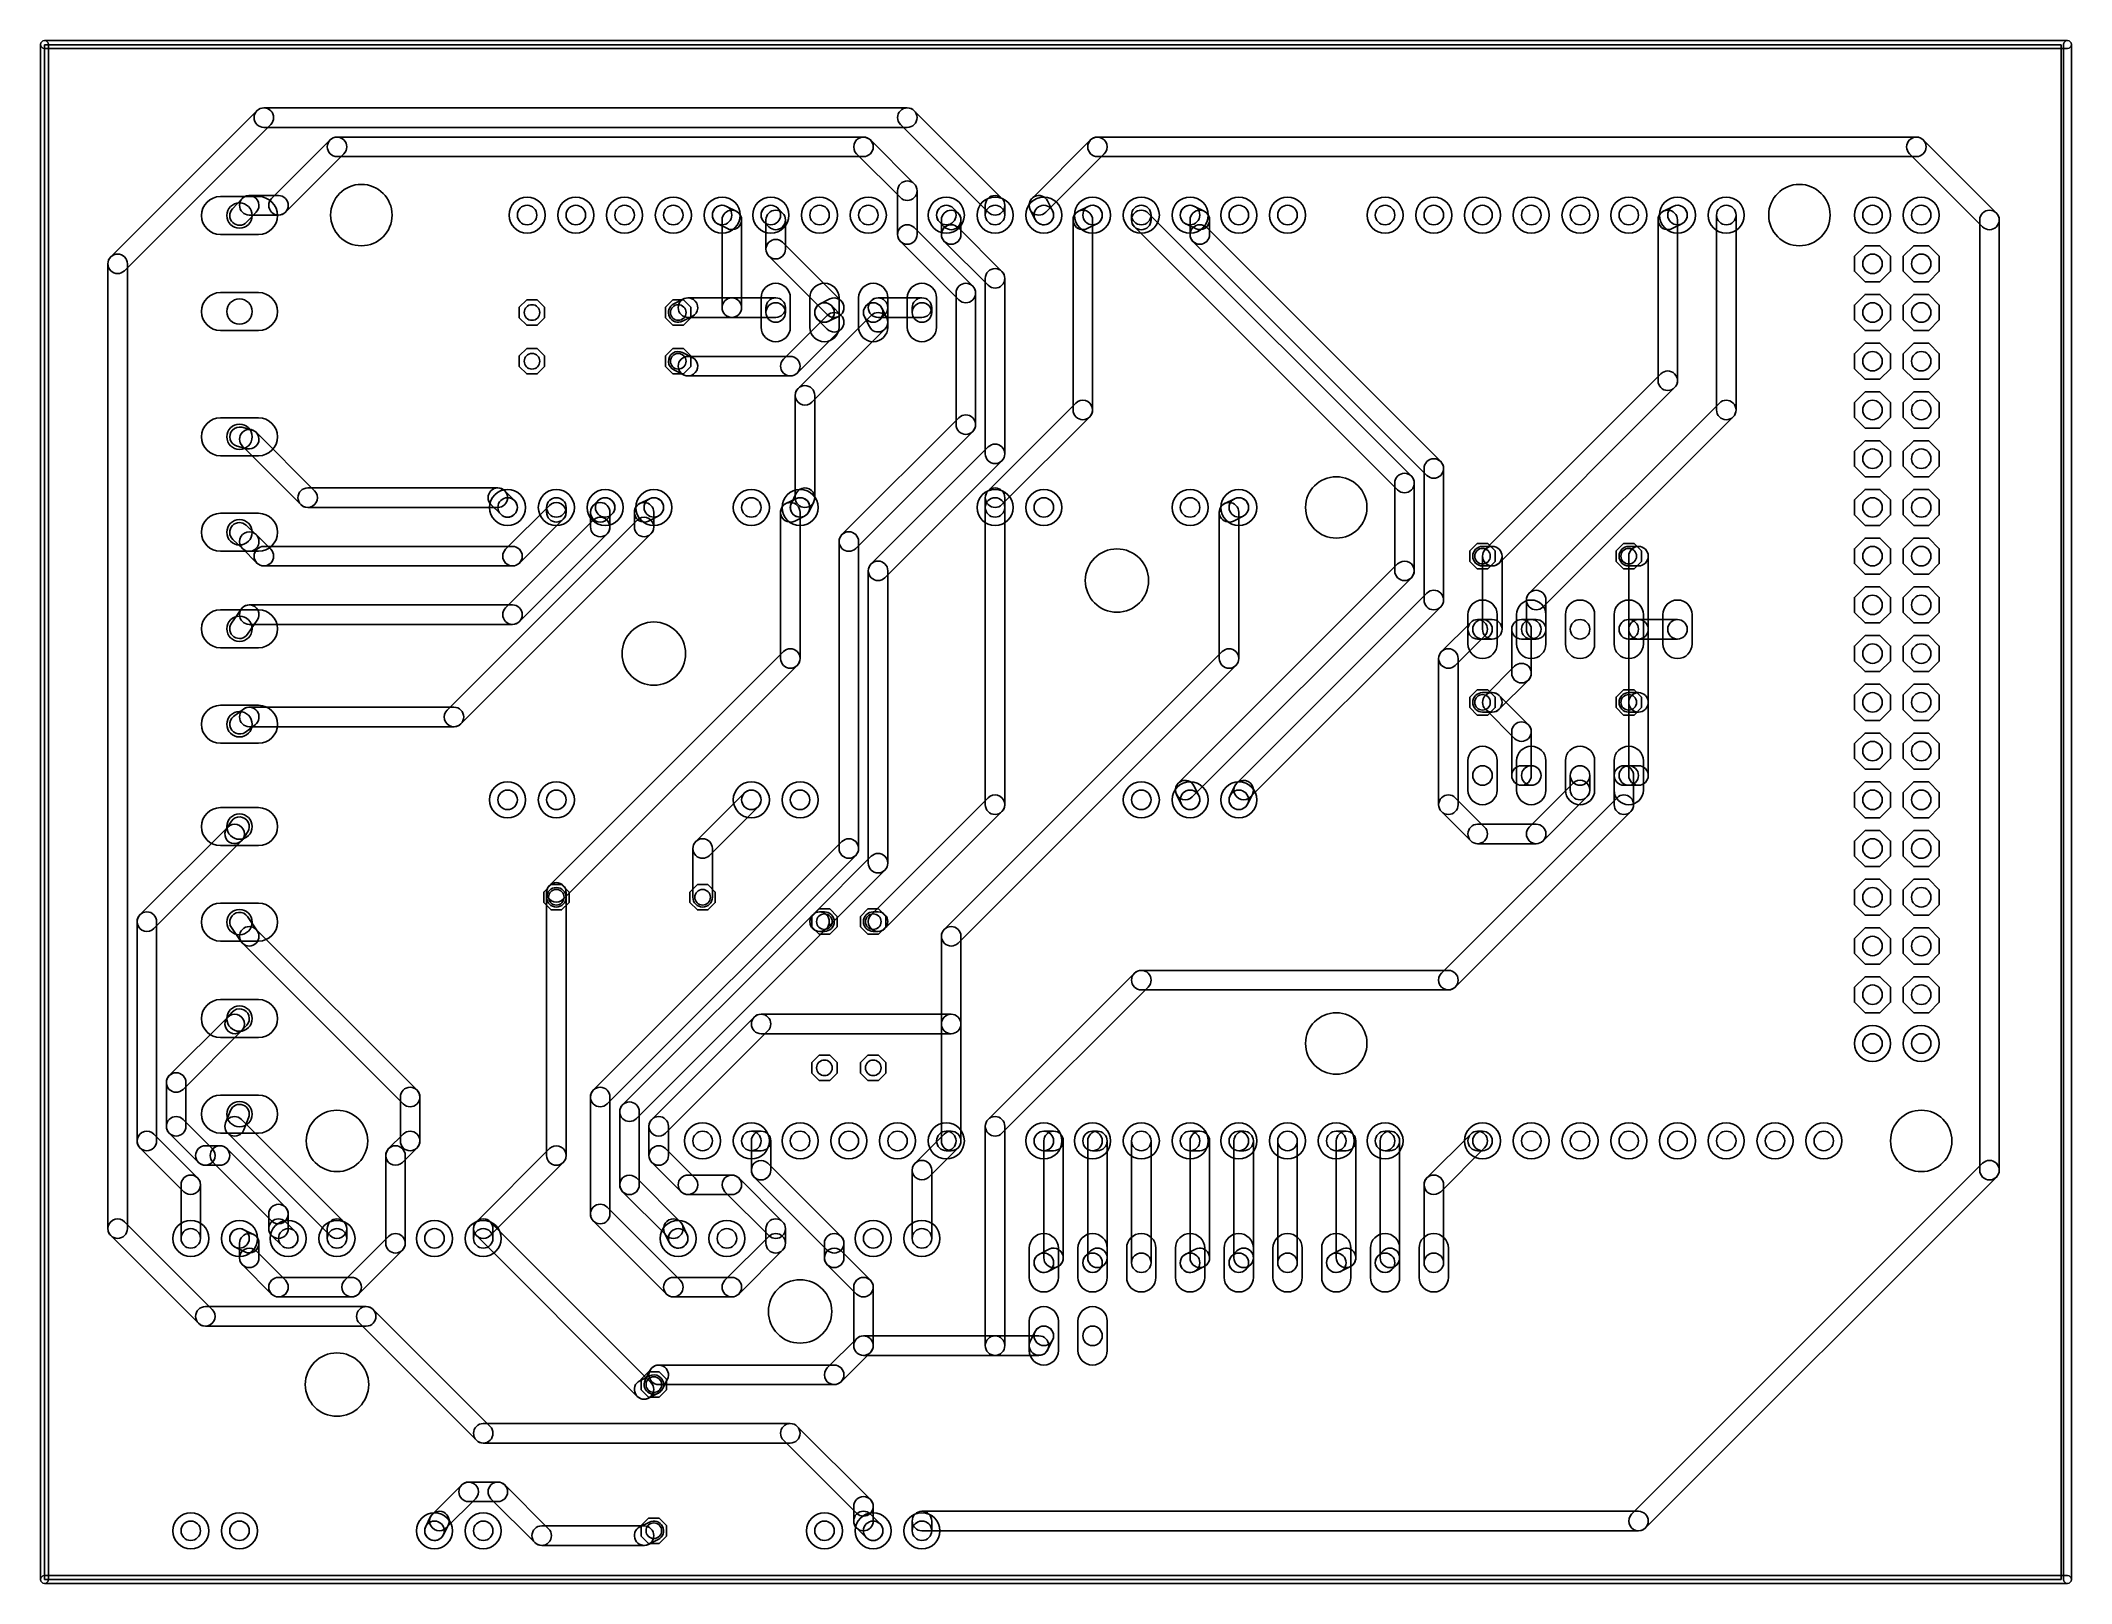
# Model space of a CAD drawing. Extents: x 0 to 106, y 0 to 80.
import ezdxf

# ---------------------------------------------------------------- set-up
doc = ezdxf.new("R2010")
doc.units = 0
for name, color, linetype in [('16', 174, 'CONTINUOUS'), ('17', 94, 'CONTINUOUS'), ('20', 178, 'CONTINUOUS'), ('44', 250, 'CONTINUOUS')]:
    doc.layers.add(name, color=color, linetype=linetype)

# ---------------------------------------------------------------- blocks, each defined once
blk = doc.blocks.new('ROUNDP')
blk.add_circle((0, 0), 0.5)
blk = doc.blocks.new('OCTAGONP')
blk.add_lwpolyline([(-0.5, -0.2071), (-0.5, 0.2071), (-0.2071, 0.5), (0.2071, 0.5), (0.5, 0.2071), (0.5, -0.2071), (0.2071, -0.5), (-0.2071, -0.5)], close=True)
blk = doc.blocks.new('LONGP100')
blk.add_lwpolyline([(-0.5, -0.5), (0.5, -0.5, 1), (0.5, 0.5), (-0.5, 0.5, 1)], format="xyb", close=True)

msp = doc.modelspace()

# ---------------------------------------------------------------- linework, layer by layer
at = {"layer": '16'}
for points in [[(0, 79.8068), (105.41, 79.8068, 1), (105.41, 80.2132), (0, 80.2132, 1)], [(0.2032, 0), (0.2032, 80.01, 1), (-0.2032, 80.01), (-0.2032, 0, 1)], [(105.2068, 80.01), (105.2068, 0, 1), (105.6132, 0), (105.6132, 80.01, 1)], [(11.0708, 76.5592), (3.4508, 68.9392, 1), (4.1692, 68.2208), (11.7892, 75.8408, 1)], [(44.958, 76.708), (11.43, 76.708, 1), (11.43, 75.692), (44.958, 75.692, 1)], [(49.8892, 71.9872), (45.3172, 76.5592, 1), (44.5988, 75.8408), (49.1708, 71.2688, 1)], [(14.8808, 75.0352), (11.8328, 71.9872, 1), (12.5512, 71.2688), (15.5992, 74.3168, 1)], [(42.672, 75.184), (15.24, 75.184, 1), (15.24, 74.168), (42.672, 74.168, 1)], [(45.3172, 72.7492), (43.0312, 75.0352, 1), (42.3128, 74.3168), (44.5988, 72.0308, 1)], [(52.1752, 71.2688), (55.2232, 74.3168, 1), (54.5048, 75.0352), (51.4568, 71.9872, 1)], [(54.864, 74.168), (97.536, 74.168, 1), (97.536, 75.184), (54.864, 75.184, 1)], [(97.1768, 74.3168), (100.9868, 70.5068, 1), (101.7052, 71.2252), (97.8952, 75.0352, 1)], [(10.3001, 71.9783), (9.7921, 71.4449, 1), (10.5279, 70.7443), (11.0359, 71.2777, 1)], [(12.192, 72.136), (10.668, 72.136, 1), (10.668, 71.12), (12.192, 71.12, 1)], [(45.466, 70.104), (45.466, 72.39, 1), (44.45, 72.39), (44.45, 70.104, 1)], [(49.022, 71.628), (49.022, 71.12, 1), (50.038, 71.12), (50.038, 71.628, 1)], [(51.3616, 71.4008), (51.6156, 70.8928, 1), (52.5244, 71.3472), (52.2704, 71.8552, 1)], [(36.0412, 71.3204), (35.5332, 71.5744, 1), (35.0788, 70.6656), (35.5868, 70.4116, 1)], [(36.322, 66.294), (36.322, 70.866, 1), (35.306, 70.866), (35.306, 66.294, 1)], [(38.4592, 71.2252), (38.2052, 71.4792, 1), (37.4868, 70.7608), (37.7408, 70.5068, 1)], [(38.608, 69.342), (38.608, 70.866, 1), (37.592, 70.866), (37.592, 69.342, 1)], [(47.6032, 71.2252), (47.3492, 71.4792, 1), (46.6308, 70.7608), (46.8848, 70.5068, 1)], [(47.752, 70.104), (47.752, 70.866, 1), (46.736, 70.866), (46.736, 70.104, 1)], [(54.3292, 70.4116), (54.8372, 70.6656, 1), (54.3828, 71.5744), (53.8748, 71.3204, 1)], [(54.61, 60.96), (54.61, 70.866, 1), (53.594, 70.866), (53.594, 60.96, 1)], [(57.658, 70.866), (57.658, 71.12, 1), (56.642, 71.12), (56.642, 70.866, 1)], [(71.2252, 57.5092), (57.5092, 71.2252, 1), (56.7908, 70.5068), (70.5068, 56.7908, 1)], [(60.4252, 71.3204), (59.9172, 71.5744, 1), (59.4628, 70.6656), (59.9708, 70.4116, 1)], [(60.706, 70.104), (60.706, 70.866, 1), (59.69, 70.866), (59.69, 70.104, 1)], [(84.8092, 70.4116), (85.3172, 70.6656, 1), (84.8628, 71.5744), (84.3548, 71.3204, 1)], [(85.09, 62.484), (85.09, 70.866, 1), (84.074, 70.866), (84.074, 62.484, 1)], [(88.138, 60.96), (88.138, 71.12, 1), (87.122, 71.12), (87.122, 60.96, 1)], [(100.838, 70.866), (100.838, 21.336, 1), (101.854, 21.336), (101.854, 70.866, 1)], [(41.5072, 66.6532), (38.4592, 69.7012, 1), (37.7408, 68.9828), (40.7888, 65.9348, 1)], [(48.3652, 67.4152), (45.3172, 70.4632, 1), (44.5988, 69.7448), (47.6468, 66.6968, 1)], [(49.8892, 68.1772), (47.6032, 70.4632, 1), (46.8848, 69.7448), (49.1708, 67.4588, 1)], [(72.7492, 58.2712), (60.5572, 70.4632, 1), (59.8388, 69.7448), (72.0308, 57.5528, 1)], [(3.302, 68.58), (3.302, 18.288, 1), (4.318, 18.288), (4.318, 68.58, 1)], [(50.038, 58.674), (50.038, 67.818, 1), (49.022, 67.818), (49.022, 58.674, 1)], [(33.3008, 66.7484), (32.7928, 66.4944, 1), (33.2472, 65.5856), (33.7552, 65.8396, 1)], [(35.814, 66.802), (33.528, 66.802, 1), (33.528, 65.786), (35.814, 65.786, 1)], [(38.1, 66.802), (35.814, 66.802, 1), (35.814, 65.786), (38.1, 65.786, 1)], [(37.592, 66.294), (37.592, 66.04, 1), (38.608, 66.04), (38.608, 66.294, 1)], [(40.9208, 66.7484), (40.4128, 66.4944, 1), (40.8672, 65.5856), (41.3752, 65.8396, 1)], [(43.0748, 66.6532), (42.8208, 66.3992, 1), (43.5392, 65.6808), (43.7932, 65.9348, 1)], [(45.72, 66.802), (43.434, 66.802, 1), (43.434, 65.786), (45.72, 65.786, 1)], [(45.212, 66.294), (45.212, 66.04, 1), (46.228, 66.04), (46.228, 66.294, 1)], [(48.514, 60.198), (48.514, 67.056, 1), (47.498, 67.056), (47.498, 60.198, 1)], [(40.7888, 65.8912), (38.5028, 63.6052, 1), (39.2212, 62.8868), (41.5072, 65.1728, 1)], [(43.0748, 65.8912), (39.2648, 62.0812, 1), (39.9832, 61.3628), (43.7932, 65.1728, 1)], [(41.5072, 65.8912), (40.9992, 66.3992, 1), (40.2808, 65.6808), (40.7888, 65.1728, 1)], [(43.8884, 65.7592), (43.6344, 66.2672, 1), (42.7256, 65.8128), (42.9796, 65.3048, 1)], [(33.7552, 63.7004), (33.2472, 63.9544, 1), (32.7928, 63.0456), (33.3008, 62.7916, 1)], [(38.862, 63.754), (33.528, 63.754, 1), (33.528, 62.738), (38.862, 62.738, 1)], [(75.7972, 52.9808), (84.9412, 62.1248, 1), (84.2228, 62.8432), (75.0788, 53.6992, 1)], [(39.116, 61.722), (39.116, 56.388, 1), (40.132, 56.388), (40.132, 61.722, 1)], [(49.8892, 56.0288), (54.4612, 60.6008, 1), (53.7428, 61.3192), (49.1708, 56.7472, 1)], [(78.0832, 50.6948), (87.9892, 60.6008, 1), (87.2708, 61.3192), (77.3648, 51.4132, 1)], [(42.2692, 53.7428), (48.3652, 59.8388, 1), (47.6468, 60.5572), (41.5508, 54.4612, 1)], [(10.7912, 59.9288), (10.2832, 60.0558, 1), (10.0368, 59.0702), (10.5448, 58.9432, 1)], [(10.3088, 59.0768), (13.3568, 56.0288, 1), (14.0752, 56.7472), (11.0272, 59.7952, 1)], [(43.7932, 52.2188), (49.8892, 58.3148, 1), (49.1708, 59.0332), (43.0748, 52.9372, 1)], [(72.898, 51.054), (72.898, 57.912, 1), (71.882, 57.912), (71.882, 51.054, 1)], [(71.374, 52.578), (71.374, 57.15, 1), (70.358, 57.15), (70.358, 52.578, 1)], [(13.716, 55.88), (23.622, 55.88, 1), (23.622, 56.896), (13.716, 56.896, 1)], [(23.2628, 56.0288), (23.7708, 55.5208, 1), (24.4892, 56.2392), (23.9812, 56.7472, 1)], [(24.7432, 52.9808), (27.0292, 55.2668, 1), (26.3108, 55.9852), (24.0248, 53.6992, 1)], [(27.178, 55.626), (27.178, 55.88, 1), (26.162, 55.88), (26.162, 55.626, 1)], [(29.3152, 55.2668), (29.5692, 55.5208, 1), (28.8508, 56.2392), (28.5968, 55.9852, 1)], [(29.464, 54.864), (29.464, 55.626, 1), (28.448, 55.626), (28.448, 54.864, 1)], [(31.4692, 55.1716), (31.9772, 55.4256, 1), (31.5228, 56.3344), (31.0148, 56.0804, 1)], [(31.75, 54.864), (31.75, 55.626, 1), (30.734, 55.626), (30.734, 54.864, 1)], [(39.0892, 55.1716), (39.5972, 55.4256, 1), (39.1428, 56.3344), (38.6348, 56.0804, 1)], [(39.37, 48.006), (39.37, 55.626, 1), (38.354, 55.626), (38.354, 48.006, 1)], [(39.1696, 56.6152), (38.9156, 56.1072, 1), (39.8244, 55.6528), (40.0784, 56.1608, 1)], [(49.022, 56.388), (49.022, 55.88, 1), (50.038, 55.88), (50.038, 56.388, 1)], [(49.022, 55.88), (49.022, 40.386, 1), (50.038, 40.386), (50.038, 55.88, 1)], [(61.9492, 55.1716), (62.4572, 55.4256, 1), (62.0028, 56.3344), (61.4948, 56.0804, 1)], [(62.23, 48.006), (62.23, 55.626, 1), (61.214, 55.626), (61.214, 48.006, 1)], [(11.0179, 54.4703), (10.5099, 54.9529, 1), (9.8101, 54.2163), (10.3181, 53.7337, 1)], [(21.6952, 44.5988), (31.6012, 54.5048, 1), (30.8828, 55.2232), (20.9768, 45.3172, 1)], [(24.7432, 49.9328), (29.3152, 54.5048, 1), (28.5968, 55.2232), (24.0248, 50.6512, 1)], [(10.3088, 53.7428), (11.0708, 52.9808, 1), (11.7892, 53.6992), (11.0272, 54.4612, 1)], [(42.418, 38.1), (42.418, 54.102, 1), (41.402, 54.102), (41.402, 38.1, 1)], [(11.43, 52.832), (24.384, 52.832, 1), (24.384, 53.848), (11.43, 53.848, 1)], [(43.942, 37.338), (43.942, 52.578, 1), (42.926, 52.578), (42.926, 37.338, 1)], [(59.7952, 40.7888), (71.2252, 52.2188, 1), (70.5068, 52.9372), (59.0768, 41.5072, 1)], [(75.438, 53.848), (74.93, 53.848, 1), (74.93, 52.832), (75.438, 52.832, 1)], [(75.946, 49.53), (75.946, 53.34, 1), (74.93, 53.34), (74.93, 49.53, 1)], [(83.058, 53.848), (82.55, 53.848, 1), (82.55, 52.832), (83.058, 52.832, 1)], [(83.566, 49.53), (83.566, 53.34, 1), (82.55, 53.34), (82.55, 49.53, 1)], [(10.2498, 50.5804), (9.7418, 49.8438, 1), (10.5782, 49.267), (11.0862, 50.0036, 1)], [(10.668, 49.784), (24.384, 49.784, 1), (24.384, 50.8), (10.668, 50.8, 1)], [(62.8432, 40.7888), (72.7492, 50.6948, 1), (72.0308, 51.4132), (62.1248, 41.5072, 1)], [(78.232, 49.53), (78.232, 51.054, 1), (77.216, 51.054), (77.216, 49.53, 1)], [(74.3168, 49.8892), (72.7928, 48.3652, 1), (73.5112, 47.6468), (75.0352, 49.1708, 1)], [(74.676, 49.022), (74.93, 49.022, 1), (74.93, 50.038), (74.676, 50.038, 1)], [(75.438, 50.038), (74.93, 50.038, 1), (74.93, 49.022), (75.438, 49.022, 1)], [(76.454, 49.53), (76.454, 47.244, 1), (77.47, 47.244), (77.47, 49.53, 1)], [(76.962, 49.022), (77.47, 49.022, 1), (77.47, 50.038), (76.962, 50.038, 1)], [(77.724, 50.038), (77.47, 50.038, 1), (77.47, 49.022), (77.724, 49.022, 1)], [(83.058, 50.038), (82.55, 50.038, 1), (82.55, 49.022), (83.058, 49.022, 1)], [(82.55, 49.53), (82.55, 45.72, 1), (83.566, 45.72), (83.566, 49.53, 1)], [(83.058, 49.022), (85.09, 49.022, 1), (85.09, 50.038), (83.058, 50.038, 1)], [(27.0292, 35.4548), (39.2212, 47.6468, 1), (38.5028, 48.3652), (26.3108, 36.1732, 1)], [(47.6032, 33.1688), (62.0812, 47.6468, 1), (61.3628, 48.3652), (46.8848, 33.8872, 1)], [(72.644, 48.006), (72.644, 40.386, 1), (73.66, 40.386), (73.66, 48.006, 1)], [(76.6028, 47.6032), (75.0788, 46.0792, 1), (75.7972, 45.3608), (77.3212, 46.8848, 1)], [(75.438, 46.228), (74.93, 46.228, 1), (74.93, 45.212), (75.438, 45.212, 1)], [(75.0788, 45.3608), (76.6028, 43.8368, 1), (77.3212, 44.5552), (75.7972, 46.0792, 1)], [(83.058, 46.228), (82.55, 46.228, 1), (82.55, 45.212), (83.058, 45.212, 1)], [(82.55, 45.72), (82.55, 41.91, 1), (83.566, 41.91), (83.566, 45.72, 1)], [(10.3632, 45.3644), (9.8552, 44.9834, 1), (10.4648, 44.1706), (10.9728, 44.5516, 1)], [(10.668, 44.45), (21.336, 44.45, 1), (21.336, 45.466), (10.668, 45.466, 1)], [(76.454, 44.196), (76.454, 41.91, 1), (77.47, 41.91), (77.47, 44.196, 1)], [(76.962, 41.402), (77.47, 41.402, 1), (77.47, 42.418), (76.962, 42.418, 1)], [(80.518, 41.148), (80.518, 41.91, 1), (79.502, 41.91), (79.502, 41.148, 1)], [(82.804, 40.386), (82.804, 41.91, 1), (81.788, 41.91), (81.788, 40.386, 1)], [(82.296, 41.402), (82.55, 41.402, 1), (82.55, 42.418), (82.296, 42.418, 1)], [(83.058, 42.418), (82.55, 42.418, 1), (82.55, 41.402), (83.058, 41.402, 1)], [(58.9816, 40.9208), (59.2356, 40.4128, 1), (60.1444, 40.8672), (59.8904, 41.3752, 1)], [(62.0296, 41.3752), (61.7756, 40.8672, 1), (62.6844, 40.4128), (62.9384, 40.9208, 1)], [(78.0832, 38.5028), (80.3692, 40.7888, 1), (79.6508, 41.5072), (77.3648, 39.2212, 1)], [(36.4708, 40.9992), (33.9308, 38.4592, 1), (34.6492, 37.7408), (37.1892, 40.2808, 1)], [(49.1708, 40.7452), (43.0748, 34.6492, 1), (43.7932, 33.9308), (49.8892, 40.0268, 1)], [(73.5112, 30.8828), (82.6552, 40.0268, 1), (81.9368, 40.7452), (72.7928, 31.6012, 1)], [(72.7928, 40.0268), (74.3168, 38.5028, 1), (75.0352, 39.2212), (73.5112, 40.7452, 1)], [(9.5468, 39.2212), (4.9748, 34.6492, 1), (5.6932, 33.9308), (10.2652, 38.5028, 1)], [(10.3287, 38.5802), (10.5827, 38.9612, 1), (9.7373, 39.5248), (9.4833, 39.1438, 1)], [(74.676, 38.354), (77.724, 38.354, 1), (77.724, 39.37), (74.676, 39.37, 1)], [(29.3152, 24.7868), (42.2692, 37.7408, 1), (41.5508, 38.4592), (28.5968, 25.5052, 1)], [(33.782, 38.1), (33.782, 35.56, 1), (34.798, 35.56), (34.798, 38.1, 1)], [(40.7452, 33.9308), (43.7932, 36.9788, 1), (43.0748, 37.6972), (40.0268, 34.6492, 1)], [(26.162, 35.814), (26.162, 35.56, 1), (27.178, 35.56), (27.178, 35.814, 1)], [(27.178, 22.098), (27.178, 35.56, 1), (26.162, 35.56), (26.162, 22.098, 1)], [(4.826, 34.29), (4.826, 22.86, 1), (5.842, 22.86), (5.842, 34.29, 1)], [(11.0862, 33.8164), (10.5782, 34.553, 1), (9.7418, 33.9762), (10.2498, 33.2396, 1)], [(10.3088, 33.1688), (18.6908, 24.7868, 1), (19.4092, 25.5052), (11.0272, 33.8872, 1)], [(30.8392, 24.0248), (40.7452, 33.9308, 1), (40.0268, 34.6492), (30.1208, 24.7432, 1)], [(40.386, 33.782), (40.64, 33.782, 1), (40.64, 34.798), (40.386, 34.798, 1)], [(43.434, 34.798), (43.18, 34.798, 1), (43.18, 33.782), (43.434, 33.782, 1)], [(47.752, 28.956), (47.752, 33.528, 1), (46.736, 33.528), (46.736, 28.956, 1)], [(49.8892, 23.2628), (57.5092, 30.8828, 1), (56.7908, 31.6012), (49.1708, 23.9812, 1)], [(57.15, 30.734), (73.152, 30.734, 1), (73.152, 31.75), (57.15, 31.75, 1)], [(10.2819, 28.6143), (10.5359, 28.8937, 1), (9.7841, 29.5771), (9.5301, 29.2977, 1)], [(9.5468, 29.3152), (6.4988, 26.2672, 1), (7.2172, 25.5488), (10.2652, 28.5968, 1)], [(36.9788, 29.3152), (31.6448, 23.9812, 1), (32.3632, 23.2628), (37.6972, 28.5968, 1)], [(47.244, 29.464), (37.338, 29.464, 1), (37.338, 28.448), (47.244, 28.448, 1)], [(47.752, 22.86), (47.752, 28.956, 1), (46.736, 28.956), (46.736, 22.86, 1)], [(6.35, 25.908), (6.35, 23.622, 1), (7.366, 23.622), (7.366, 25.908, 1)], [(18.542, 25.146), (18.542, 22.86, 1), (19.558, 22.86), (19.558, 25.146, 1)], [(29.464, 19.05), (29.464, 25.146, 1), (28.448, 25.146), (28.448, 19.05, 1)], [(10.3777, 23.4333), (10.6317, 24.0683, 1), (9.6883, 24.4457), (9.4343, 23.8107, 1)], [(30.988, 20.574), (30.988, 24.384, 1), (29.972, 24.384), (29.972, 20.574, 1)], [(4.9748, 22.5008), (7.2608, 20.2148, 1), (7.9792, 20.9332), (5.6932, 23.2192, 1)], [(6.4988, 23.2628), (8.0228, 21.7388, 1), (8.7412, 22.4572), (7.2172, 23.9812, 1)], [(9.5468, 23.2628), (14.8808, 17.9288, 1), (15.5992, 18.6472), (10.2652, 23.9812, 1)], [(18.6908, 23.2192), (17.9288, 22.4572, 1), (18.6472, 21.7388), (19.4092, 22.5008, 1)], [(31.496, 23.622), (31.496, 22.098, 1), (32.512, 22.098), (32.512, 23.622, 1)], [(37.338, 23.368), (36.83, 23.368, 1), (36.83, 22.352), (37.338, 22.352, 1)], [(37.846, 21.336), (37.846, 22.86, 1), (36.83, 22.86), (36.83, 21.336, 1)], [(46.8848, 23.2192), (45.3608, 21.6952, 1), (46.0792, 20.9768), (47.6032, 22.5008, 1)], [(47.244, 23.368), (46.99, 23.368, 1), (46.99, 22.352), (47.244, 22.352, 1)], [(50.038, 12.192), (50.038, 23.622, 1), (49.022, 23.622), (49.022, 12.192, 1)], [(52.578, 23.368), (52.07, 23.368, 1), (52.07, 22.352), (52.578, 22.352, 1)], [(52.07, 22.86), (52.07, 16.764, 1), (53.086, 16.764), (53.086, 22.86, 1)], [(54.864, 23.368), (54.61, 23.368, 1), (54.61, 22.352), (54.864, 22.352, 1)], [(54.356, 22.86), (54.356, 16.764, 1), (55.372, 16.764), (55.372, 22.86, 1)], [(56.642, 22.86), (56.642, 16.51, 1), (57.658, 16.51), (57.658, 22.86, 1)], [(60.198, 23.368), (59.69, 23.368, 1), (59.69, 22.352), (60.198, 22.352, 1)], [(59.69, 22.86), (59.69, 16.764, 1), (60.706, 16.764), (60.706, 22.86, 1)], [(62.484, 23.368), (62.23, 23.368, 1), (62.23, 22.352), (62.484, 22.352, 1)], [(61.976, 22.86), (61.976, 16.764, 1), (62.992, 16.764), (62.992, 22.86, 1)], [(64.262, 22.86), (64.262, 16.51, 1), (65.278, 16.51), (65.278, 22.86, 1)], [(67.818, 23.368), (67.31, 23.368, 1), (67.31, 22.352), (67.818, 22.352, 1)], [(67.31, 22.86), (67.31, 16.764, 1), (68.326, 16.764), (68.326, 22.86, 1)], [(70.104, 23.368), (69.85, 23.368, 1), (69.85, 22.352), (70.104, 22.352, 1)], [(69.596, 22.86), (69.596, 16.764, 1), (70.612, 16.764), (70.612, 22.86, 1)], [(74.3168, 23.2192), (72.0308, 20.9332, 1), (72.7492, 20.2148), (75.0352, 22.5008, 1)], [(74.676, 22.352), (74.93, 22.352, 1), (74.93, 23.368), (74.676, 23.368, 1)], [(8.382, 21.59), (9.144, 21.59, 1), (9.144, 22.606), (8.382, 22.606, 1)], [(8.7848, 21.7388), (11.8328, 18.6908, 1), (12.5512, 19.4092), (9.5032, 22.4572, 1)], [(17.78, 22.098), (17.78, 17.526, 1), (18.796, 17.526), (18.796, 22.098, 1)], [(23.2192, 17.9288), (27.0292, 21.7388, 1), (26.3108, 22.4572), (22.5008, 18.6472, 1)], [(31.6448, 21.7388), (33.1688, 20.2148, 1), (33.8872, 20.9332), (32.3632, 22.4572, 1)], [(41.5072, 17.8852), (37.6972, 21.6952, 1), (36.9788, 20.9768), (40.7888, 17.1668, 1)], [(45.212, 21.336), (45.212, 17.78, 1), (46.228, 17.78), (46.228, 21.336, 1)], [(100.9868, 21.6952), (82.6988, 3.4072, 1), (83.4172, 2.6888), (101.7052, 20.9768, 1)], [(7.112, 20.574), (7.112, 17.78, 1), (8.128, 17.78), (8.128, 20.574, 1)], [(33.1252, 18.6472), (30.8392, 20.9332, 1), (30.1208, 20.2148), (32.4068, 17.9288, 1)], [(33.528, 20.066), (35.814, 20.066, 1), (35.814, 21.082), (33.528, 21.082, 1)], [(35.4548, 20.2148), (37.7408, 17.9288, 1), (38.4592, 18.6472), (36.1732, 20.9332, 1)], [(71.882, 20.574), (71.882, 16.51, 1), (72.898, 16.51), (72.898, 20.574, 1)], [(11.684, 19.05), (11.684, 18.288, 1), (12.7, 18.288), (12.7, 19.05, 1)], [(33.1252, 15.5992), (29.3152, 19.4092, 1), (28.5968, 18.6908), (32.4068, 14.8808, 1)], [(3.4508, 17.9288), (8.0228, 13.3568, 1), (8.7412, 14.0752), (4.1692, 18.6472, 1)], [(10.8952, 17.9804), (10.3872, 18.2344, 1), (9.9328, 17.3256), (10.4408, 17.0716, 1)], [(11.176, 16.764), (11.176, 17.526, 1), (10.16, 17.526), (10.16, 16.764, 1)], [(11.8328, 17.9288), (12.3408, 17.4208, 1), (13.0592, 18.1392), (12.5512, 18.6472, 1)], [(14.732, 18.288), (14.732, 17.78, 1), (15.748, 17.78), (15.748, 18.288, 1)], [(17.9288, 17.8852), (15.6428, 15.5992, 1), (16.3612, 14.8808), (18.6472, 17.1668, 1)], [(22.5008, 17.9288), (30.8828, 9.5468, 1), (31.6012, 10.2652), (23.2192, 18.6472, 1)], [(22.352, 18.288), (22.352, 17.78, 1), (23.368, 17.78), (23.368, 18.288, 1)], [(32.3116, 18.0608), (32.5656, 17.5528, 1), (33.4744, 18.0072), (33.2204, 18.5152, 1)], [(37.7408, 17.8852), (35.4548, 15.5992, 1), (36.1732, 14.8808), (38.4592, 17.1668, 1)], [(37.592, 18.288), (37.592, 17.526, 1), (38.608, 17.526), (38.608, 18.288, 1)], [(41.656, 16.764), (41.656, 17.526, 1), (40.64, 17.526), (40.64, 16.764, 1)], [(12.5512, 15.5992), (11.0272, 17.1232, 1), (10.3088, 16.4048), (11.8328, 14.8808, 1)], [(43.0312, 15.5992), (41.5072, 17.1232, 1), (40.7888, 16.4048), (42.3128, 14.8808, 1)], [(52.3508, 17.2184), (51.8428, 16.9644, 1), (52.2972, 16.0556), (52.8052, 16.3096, 1)], [(54.5048, 17.1232), (54.2508, 16.8692, 1), (54.9692, 16.1508), (55.2232, 16.4048, 1)], [(59.9708, 17.2184), (59.4628, 16.9644, 1), (59.9172, 16.0556), (60.4252, 16.3096, 1)], [(62.1248, 17.1232), (61.8708, 16.8692, 1), (62.5892, 16.1508), (62.8432, 16.4048, 1)], [(67.5908, 17.2184), (67.0828, 16.9644, 1), (67.5372, 16.0556), (68.0452, 16.3096, 1)], [(69.7448, 17.1232), (69.4908, 16.8692, 1), (70.2092, 16.1508), (70.4632, 16.4048, 1)], [(16.002, 15.748), (12.192, 15.748, 1), (12.192, 14.732), (16.002, 14.732, 1)], [(35.814, 15.748), (32.766, 15.748, 1), (32.766, 14.732), (35.814, 14.732, 1)], [(43.18, 12.192), (43.18, 15.24, 1), (42.164, 15.24), (42.164, 12.192, 1)], [(8.382, 13.208), (16.764, 13.208, 1), (16.764, 14.224), (8.382, 14.224, 1)], [(16.4048, 13.3568), (22.5008, 7.2608, 1), (23.2192, 7.9792), (17.1232, 14.0752, 1)], [(41.5072, 10.3088), (43.0312, 11.8328, 1), (42.3128, 12.5512), (40.7888, 11.0272, 1)], [(42.672, 11.684), (49.53, 11.684, 1), (49.53, 12.7), (42.672, 12.7, 1)], [(49.53, 11.684), (51.816, 11.684, 1), (51.816, 12.7), (49.53, 12.7, 1)], [(52.2704, 11.9648), (52.5244, 12.4728, 1), (51.6156, 12.9272), (51.3616, 12.4192, 1)], [(31.4692, 9.4516), (31.9772, 9.7056, 1), (31.5228, 10.6144), (31.0148, 10.3604, 1)], [(31.5496, 10.8952), (31.2956, 10.3872, 1), (32.2044, 9.9328), (32.4584, 10.4408, 1)], [(32.004, 10.16), (41.148, 10.16, 1), (41.148, 11.176), (32.004, 11.176, 1)], [(22.86, 7.112), (38.862, 7.112, 1), (38.862, 8.128), (22.86, 8.128, 1)], [(38.5028, 7.2608), (42.3128, 3.4508, 1), (43.0312, 4.1692), (39.2212, 7.9792, 1)], [(20.9332, 2.6888), (22.4572, 4.2128, 1), (21.7388, 4.9312), (20.2148, 3.4072, 1)], [(22.098, 4.064), (23.622, 4.064, 1), (23.622, 5.08), (22.098, 5.08, 1)], [(23.2628, 4.2128), (25.5488, 1.9268, 1), (26.2672, 2.6452), (23.9812, 4.9312, 1)], [(42.164, 3.81), (42.164, 3.048, 1), (43.18, 3.048), (43.18, 3.81, 1)], [(20.1196, 3.2752), (19.8656, 2.7672, 1), (20.7744, 2.3128), (21.0284, 2.8208, 1)], [(42.3128, 2.6888), (42.8208, 2.1808, 1), (43.5392, 2.8992), (43.0312, 3.4072, 1)], [(83.058, 3.556), (45.72, 3.556, 1), (45.72, 2.54), (83.058, 2.54, 1)], [(45.212, 3.048), (45.212, 2.54, 1), (46.228, 2.54), (46.228, 3.048, 1)], [(25.908, 1.778), (31.242, 1.778, 1), (31.242, 2.794), (25.908, 2.794, 1)], [(31.4692, 1.8316), (31.9772, 2.0856, 1), (31.5228, 2.9944), (31.0148, 2.7404, 1)], [(105.41, 0.2032), (0, 0.2032, 1), (0, -0.2032), (105.41, -0.2032, 1)]]:
    msp.add_lwpolyline(points, format="xyb", close=True, dxfattribs=at)
at = {"layer": '20'}
for p, q in [((105.08, 80), (0, 80)), ((0, 80), (0, 0)), ((105.08, 0), (105.08, 80)), ((0, 0), (105.08, 0))]:
    msp.add_line(p, q, dxfattribs=at)
for centre, radius in [((16.51, 71.12), 1.6), ((91.44, 71.12), 1.6), ((67.31, 55.88), 1.6), ((55.88, 52.07), 1.651), ((31.75, 48.26), 1.651), ((67.31, 27.94), 1.6), ((15.24, 22.86), 1.6), ((97.79, 22.86), 1.6), ((39.37, 13.97), 1.651), ((15.24, 10.16), 1.651)]:
    msp.add_circle(centre, radius, dxfattribs=at)
at = {"layer": '44'}
for centre, radius in [((10.16, 71.0946), 0.6604), ((25.146, 71.12), 0.508), ((27.686, 71.12), 0.508), ((30.226, 71.12), 0.508), ((32.766, 71.12), 0.508), ((35.306, 71.12), 0.508), ((37.846, 71.12), 0.508), ((40.386, 71.12), 0.508), ((42.926, 71.12), 0.508), ((46.99, 71.12), 0.508), ((49.53, 71.12), 0.508), ((52.07, 71.12), 0.508), ((54.61, 71.12), 0.508), ((57.15, 71.12), 0.508), ((59.69, 71.12), 0.508), ((62.23, 71.12), 0.508), ((64.77, 71.12), 0.508), ((69.85, 71.12), 0.508), ((72.39, 71.12), 0.508), ((74.93, 71.12), 0.508), ((77.47, 71.12), 0.508), ((80.01, 71.12), 0.508), ((82.55, 71.12), 0.508), ((85.09, 71.12), 0.508), ((87.63, 71.12), 0.508), ((95.25, 71.12), 0.508), ((97.79, 71.12), 0.508), ((95.25, 68.58), 0.508), ((97.79, 68.58), 0.508), ((10.16, 66.0908), 0.6604), ((25.4, 66.04), 0.4064), ((33.02, 66.04), 0.4064), ((38.1, 66.04), 0.508), ((40.64, 66.04), 0.508), ((43.18, 66.04), 0.508), ((45.72, 66.04), 0.508), ((95.25, 66.04), 0.508), ((97.79, 66.04), 0.508), ((25.4, 63.5), 0.4064), ((33.02, 63.5), 0.4064), ((95.25, 63.5), 0.508), ((97.79, 63.5), 0.508), ((95.25, 60.96), 0.508), ((97.79, 60.96), 0.508), ((10.16, 59.563), 0.6604), ((95.25, 58.42), 0.508), ((97.79, 58.42), 0.508), ((24.13, 55.88), 0.508), ((26.67, 55.88), 0.508), ((29.21, 55.88), 0.508), ((31.75, 55.88), 0.508), ((36.83, 55.88), 0.508), ((39.37, 55.88), 0.508), ((49.53, 55.88), 0.508), ((52.07, 55.88), 0.508), ((59.69, 55.88), 0.508), ((62.23, 55.88), 0.508), ((95.25, 55.88), 0.508), ((97.79, 55.88), 0.508), ((10.16, 54.5846), 0.6604), ((74.93, 53.34), 0.4064), ((82.55, 53.34), 0.4064), ((95.25, 53.34), 0.508), ((97.79, 53.34), 0.508), ((95.25, 50.8), 0.508), ((97.79, 50.8), 0.508), ((10.16, 49.5554), 0.6604), ((74.93, 49.53), 0.508), ((77.47, 49.53), 0.508), ((80.01, 49.53), 0.508), ((82.55, 49.53), 0.508), ((85.09, 49.53), 0.508), ((95.25, 48.26), 0.508), ((97.79, 48.26), 0.508), ((74.93, 45.72), 0.4064), ((82.55, 45.72), 0.4064), ((95.25, 45.72), 0.508), ((97.79, 45.72), 0.508), ((10.16, 44.577), 0.6604), ((95.25, 43.18), 0.508), ((97.79, 43.18), 0.508), ((74.93, 41.91), 0.508), ((77.47, 41.91), 0.508), ((80.01, 41.91), 0.508), ((82.55, 41.91), 0.508), ((24.13, 40.64), 0.508), ((26.67, 40.64), 0.508), ((36.83, 40.64), 0.508), ((39.37, 40.64), 0.508), ((57.15, 40.64), 0.508), ((59.69, 40.64), 0.508), ((62.23, 40.64), 0.508), ((95.25, 40.64), 0.508), ((97.79, 40.64), 0.508), ((10.16, 39.243), 0.6604), ((95.25, 38.1), 0.508), ((97.79, 38.1), 0.508), ((95.25, 35.56), 0.508), ((97.79, 35.56), 0.508), ((10.16, 34.2646), 0.6604), ((26.67, 35.56), 0.4064), ((34.29, 35.56), 0.4064), ((40.64, 34.29), 0.4064), ((43.18, 34.29), 0.4064), ((95.25, 33.02), 0.508), ((97.79, 33.02), 0.508), ((95.25, 30.48), 0.508), ((97.79, 30.48), 0.508), ((10.16, 29.2354), 0.6604), ((95.25, 27.94), 0.508), ((97.79, 27.94), 0.508), ((40.64, 26.67), 0.4064), ((43.18, 26.67), 0.4064), ((10.16, 24.257), 0.6604), ((34.29, 22.86), 0.508), ((36.83, 22.86), 0.508), ((39.37, 22.86), 0.508), ((41.91, 22.86), 0.508), ((44.45, 22.86), 0.508), ((46.99, 22.86), 0.508), ((52.07, 22.86), 0.508), ((54.61, 22.86), 0.508), ((57.15, 22.86), 0.508), ((59.69, 22.86), 0.508), ((62.23, 22.86), 0.508), ((64.77, 22.86), 0.508), ((67.31, 22.86), 0.508), ((69.85, 22.86), 0.508), ((74.93, 22.86), 0.508), ((77.47, 22.86), 0.508), ((80.01, 22.86), 0.508), ((82.55, 22.86), 0.508), ((85.09, 22.86), 0.508), ((87.63, 22.86), 0.508), ((90.17, 22.86), 0.508), ((92.71, 22.86), 0.508), ((7.62, 17.78), 0.508), ((10.16, 17.78), 0.508), ((12.7, 17.78), 0.508), ((15.24, 17.78), 0.508), ((20.32, 17.78), 0.508), ((22.86, 17.78), 0.508), ((33.02, 17.78), 0.508), ((35.56, 17.78), 0.508), ((43.18, 17.78), 0.508), ((45.72, 17.78), 0.508), ((52.07, 16.51), 0.508), ((54.61, 16.51), 0.508), ((57.15, 16.51), 0.508), ((59.69, 16.51), 0.508), ((62.23, 16.51), 0.508), ((64.77, 16.51), 0.508), ((67.31, 16.51), 0.508), ((69.85, 16.51), 0.508), ((72.39, 16.51), 0.508), ((52.07, 12.7), 0.508), ((54.61, 12.7), 0.508), ((31.75, 10.16), 0.4064), ((7.62, 2.54), 0.508), ((10.16, 2.54), 0.508), ((20.32, 2.54), 0.508), ((22.86, 2.54), 0.508), ((31.75, 2.54), 0.4064), ((40.64, 2.54), 0.508), ((43.18, 2.54), 0.508), ((45.72, 2.54), 0.508)]:
    msp.add_circle(centre, radius, dxfattribs=at)

# ---------------------------------------------------------------- block references
at = {"layer": '17'}
for name, p, xscale, yscale in [('LONGP100', (10.16, 71.0946), 1.9812, 1.9812), ('LONGP100', (10.16, 66.0908), 1.9812, 1.9812), ('OCTAGONP', (25.4, 66.04), 1.3208, 1.3208), ('OCTAGONP', (33.02, 66.04), 1.3208, 1.3208), ('OCTAGONP', (25.4, 63.5), 1.3208, 1.3208), ('OCTAGONP', (33.02, 63.5), 1.3208, 1.3208), ('LONGP100', (10.16, 59.563), 1.9812, 1.9812), ('ROUNDP', (24.13, 55.88), 1.8796, 1.8796), ('ROUNDP', (26.67, 55.88), 1.8796, 1.8796), ('ROUNDP', (29.21, 55.88), 1.8796, 1.8796), ('ROUNDP', (31.75, 55.88), 1.8796, 1.8796), ('ROUNDP', (36.83, 55.88), 1.8796, 1.8796), ('ROUNDP', (39.37, 55.88), 1.8796, 1.8796), ('ROUNDP', (49.53, 55.88), 1.8796, 1.8796), ('ROUNDP', (52.07, 55.88), 1.8796, 1.8796), ('ROUNDP', (59.69, 55.88), 1.8796, 1.8796), ('ROUNDP', (62.23, 55.88), 1.8796, 1.8796), ('LONGP100', (10.16, 54.5846), 1.9812, 1.9812), ('OCTAGONP', (74.93, 53.34), 1.3208, 1.3208), ('OCTAGONP', (82.55, 53.34), 1.3208, 1.3208), ('LONGP100', (10.16, 49.5554), 1.9812, 1.9812), ('LONGP100', (10.16, 44.577), 1.9812, 1.9812), ('OCTAGONP', (74.93, 45.72), 1.3208, 1.3208), ('OCTAGONP', (82.55, 45.72), 1.3208, 1.3208), ('ROUNDP', (24.13, 40.64), 1.8796, 1.8796), ('ROUNDP', (26.67, 40.64), 1.8796, 1.8796), ('ROUNDP', (36.83, 40.64), 1.8796, 1.8796), ('ROUNDP', (39.37, 40.64), 1.8796, 1.8796), ('ROUNDP', (57.15, 40.64), 1.8796, 1.8796), ('ROUNDP', (59.69, 40.64), 1.8796, 1.8796), ('ROUNDP', (62.23, 40.64), 1.8796, 1.8796), ('LONGP100', (10.16, 39.243), 1.9812, 1.9812), ('OCTAGONP', (26.67, 35.56), 1.3208, 1.3208), ('OCTAGONP', (34.29, 35.56), 1.3208, 1.3208), ('LONGP100', (10.16, 34.2646), 1.9812, 1.9812), ('LONGP100', (10.16, 29.2354), 1.9812, 1.9812), ('LONGP100', (10.16, 24.257), 1.9812, 1.9812), ('ROUNDP', (7.62, 17.78), 1.8796, 1.8796), ('ROUNDP', (10.16, 17.78), 1.8796, 1.8796), ('ROUNDP', (12.7, 17.78), 1.8796, 1.8796), ('ROUNDP', (15.24, 17.78), 1.8796, 1.8796), ('ROUNDP', (20.32, 17.78), 1.8796, 1.8796), ('ROUNDP', (22.86, 17.78), 1.8796, 1.8796), ('ROUNDP', (33.02, 17.78), 1.8796, 1.8796), ('ROUNDP', (35.56, 17.78), 1.8796, 1.8796), ('ROUNDP', (43.18, 17.78), 1.8796, 1.8796), ('ROUNDP', (45.72, 17.78), 1.8796, 1.8796), ('ROUNDP', (7.62, 2.54), 1.8796, 1.8796), ('ROUNDP', (10.16, 2.54), 1.8796, 1.8796), ('ROUNDP', (20.32, 2.54), 1.8796, 1.8796), ('ROUNDP', (22.86, 2.54), 1.8796, 1.8796), ('ROUNDP', (40.64, 2.54), 1.8796, 1.8796), ('ROUNDP', (43.18, 2.54), 1.8796, 1.8796), ('ROUNDP', (45.72, 2.54), 1.8796, 1.8796)]:
    msp.add_blockref(name, p, dxfattribs=dict(at, xscale=xscale, yscale=yscale))
for name, p, xscale, yscale, rotation in [('ROUNDP', (25.146, 71.12), 1.8796, 1.8796, 90), ('ROUNDP', (27.686, 71.12), 1.8796, 1.8796, 90), ('ROUNDP', (30.226, 71.12), 1.8796, 1.8796, 90), ('ROUNDP', (32.766, 71.12), 1.8796, 1.8796, 90), ('ROUNDP', (35.306, 71.12), 1.8796, 1.8796, 90), ('ROUNDP', (37.846, 71.12), 1.8796, 1.8796, 90), ('ROUNDP', (40.386, 71.12), 1.8796, 1.8796, 90), ('ROUNDP', (42.926, 71.12), 1.8796, 1.8796, 90), ('ROUNDP', (46.99, 71.12), 1.8796, 1.8796, 90), ('ROUNDP', (49.53, 71.12), 1.8796, 1.8796, 90), ('ROUNDP', (52.07, 71.12), 1.8796, 1.8796, 90), ('ROUNDP', (54.61, 71.12), 1.8796, 1.8796, 90), ('ROUNDP', (57.15, 71.12), 1.8796, 1.8796, 90), ('ROUNDP', (59.69, 71.12), 1.8796, 1.8796, 90), ('ROUNDP', (62.23, 71.12), 1.8796, 1.8796, 90), ('ROUNDP', (64.77, 71.12), 1.8796, 1.8796, 90), ('ROUNDP', (69.85, 71.12), 1.8796, 1.8796, 90), ('ROUNDP', (72.39, 71.12), 1.8796, 1.8796, 90), ('ROUNDP', (74.93, 71.12), 1.8796, 1.8796, 90), ('ROUNDP', (77.47, 71.12), 1.8796, 1.8796, 90), ('ROUNDP', (80.01, 71.12), 1.8796, 1.8796, 90), ('ROUNDP', (82.55, 71.12), 1.8796, 1.8796, 90), ('ROUNDP', (85.09, 71.12), 1.8796, 1.8796, 90), ('ROUNDP', (87.63, 71.12), 1.8796, 1.8796, 90), ('ROUNDP', (95.25, 71.12), 1.8796, 1.8796, 90), ('ROUNDP', (97.79, 71.12), 1.8796, 1.8796, 90), ('OCTAGONP', (95.25, 68.58), 1.8796, 1.8796, 90), ('OCTAGONP', (97.79, 68.58), 1.8796, 1.8796, 90), ('LONGP100', (38.1, 66.04), 1.524, 1.524, 90), ('LONGP100', (40.64, 66.04), 1.524, 1.524, 90), ('LONGP100', (43.18, 66.04), 1.524, 1.524, 90), ('LONGP100', (45.72, 66.04), 1.524, 1.524, 90), ('OCTAGONP', (95.25, 66.04), 1.8796, 1.8796, 90), ('OCTAGONP', (97.79, 66.04), 1.8796, 1.8796, 90), ('OCTAGONP', (95.25, 63.5), 1.8796, 1.8796, 90), ('OCTAGONP', (97.79, 63.5), 1.8796, 1.8796, 90), ('OCTAGONP', (95.25, 60.96), 1.8796, 1.8796, 90), ('OCTAGONP', (97.79, 60.96), 1.8796, 1.8796, 90), ('OCTAGONP', (95.25, 58.42), 1.8796, 1.8796, 90), ('OCTAGONP', (97.79, 58.42), 1.8796, 1.8796, 90), ('OCTAGONP', (95.25, 55.88), 1.8796, 1.8796, 90), ('OCTAGONP', (97.79, 55.88), 1.8796, 1.8796, 90), ('OCTAGONP', (95.25, 53.34), 1.8796, 1.8796, 90), ('OCTAGONP', (97.79, 53.34), 1.8796, 1.8796, 90), ('LONGP100', (74.93, 49.53), 1.524, 1.524, 90), ('LONGP100', (77.47, 49.53), 1.524, 1.524, 90), ('LONGP100', (80.01, 49.53), 1.524, 1.524, 90), ('LONGP100', (82.55, 49.53), 1.524, 1.524, 90), ('LONGP100', (85.09, 49.53), 1.524, 1.524, 90), ('OCTAGONP', (95.25, 50.8), 1.8796, 1.8796, 90), ('OCTAGONP', (97.79, 50.8), 1.8796, 1.8796, 90), ('OCTAGONP', (95.25, 48.26), 1.8796, 1.8796, 90), ('OCTAGONP', (97.79, 48.26), 1.8796, 1.8796, 90), ('OCTAGONP', (95.25, 45.72), 1.8796, 1.8796, 90), ('OCTAGONP', (97.79, 45.72), 1.8796, 1.8796, 90), ('LONGP100', (74.93, 41.91), 1.524, 1.524, 270), ('LONGP100', (77.47, 41.91), 1.524, 1.524, 270), ('LONGP100', (80.01, 41.91), 1.524, 1.524, 270), ('LONGP100', (82.55, 41.91), 1.524, 1.524, 270), ('OCTAGONP', (95.25, 43.18), 1.8796, 1.8796, 90), ('OCTAGONP', (97.79, 43.18), 1.8796, 1.8796, 90), ('OCTAGONP', (95.25, 40.64), 1.8796, 1.8796, 90), ('OCTAGONP', (97.79, 40.64), 1.8796, 1.8796, 90), ('OCTAGONP', (95.25, 38.1), 1.8796, 1.8796, 90), ('OCTAGONP', (97.79, 38.1), 1.8796, 1.8796, 90), ('OCTAGONP', (95.25, 35.56), 1.8796, 1.8796, 90), ('OCTAGONP', (97.79, 35.56), 1.8796, 1.8796, 90), ('OCTAGONP', (40.64, 34.29), 1.3208, 1.3208, 90), ('OCTAGONP', (43.18, 34.29), 1.3208, 1.3208, 90), ('OCTAGONP', (95.25, 33.02), 1.8796, 1.8796, 90), ('OCTAGONP', (97.79, 33.02), 1.8796, 1.8796, 90), ('OCTAGONP', (95.25, 30.48), 1.8796, 1.8796, 90), ('OCTAGONP', (97.79, 30.48), 1.8796, 1.8796, 90), ('ROUNDP', (95.25, 27.94), 1.8796, 1.8796, 90), ('ROUNDP', (97.79, 27.94), 1.8796, 1.8796, 90), ('OCTAGONP', (40.64, 26.67), 1.3208, 1.3208, 90), ('OCTAGONP', (43.18, 26.67), 1.3208, 1.3208, 90), ('ROUNDP', (34.29, 22.86), 1.8796, 1.8796, 90), ('ROUNDP', (36.83, 22.86), 1.8796, 1.8796, 90), ('ROUNDP', (39.37, 22.86), 1.8796, 1.8796, 90), ('ROUNDP', (41.91, 22.86), 1.8796, 1.8796, 90), ('ROUNDP', (44.45, 22.86), 1.8796, 1.8796, 90), ('ROUNDP', (46.99, 22.86), 1.8796, 1.8796, 90), ('ROUNDP', (52.07, 22.86), 1.8796, 1.8796, 90), ('ROUNDP', (54.61, 22.86), 1.8796, 1.8796, 90), ('ROUNDP', (57.15, 22.86), 1.8796, 1.8796, 90), ('ROUNDP', (59.69, 22.86), 1.8796, 1.8796, 90), ('ROUNDP', (62.23, 22.86), 1.8796, 1.8796, 90), ('ROUNDP', (64.77, 22.86), 1.8796, 1.8796, 90), ('ROUNDP', (67.31, 22.86), 1.8796, 1.8796, 90), ('ROUNDP', (69.85, 22.86), 1.8796, 1.8796, 90), ('ROUNDP', (74.93, 22.86), 1.8796, 1.8796, 90), ('ROUNDP', (77.47, 22.86), 1.8796, 1.8796, 90), ('ROUNDP', (80.01, 22.86), 1.8796, 1.8796, 90), ('ROUNDP', (82.55, 22.86), 1.8796, 1.8796, 90), ('ROUNDP', (85.09, 22.86), 1.8796, 1.8796, 90), ('ROUNDP', (87.63, 22.86), 1.8796, 1.8796, 90), ('ROUNDP', (90.17, 22.86), 1.8796, 1.8796, 90), ('ROUNDP', (92.71, 22.86), 1.8796, 1.8796, 90), ('LONGP100', (52.07, 16.51), 1.524, 1.524, 90), ('LONGP100', (54.61, 16.51), 1.524, 1.524, 90), ('LONGP100', (57.15, 16.51), 1.524, 1.524, 90), ('LONGP100', (59.69, 16.51), 1.524, 1.524, 90), ('LONGP100', (62.23, 16.51), 1.524, 1.524, 90), ('LONGP100', (64.77, 16.51), 1.524, 1.524, 90), ('LONGP100', (67.31, 16.51), 1.524, 1.524, 90), ('LONGP100', (69.85, 16.51), 1.524, 1.524, 90), ('LONGP100', (72.39, 16.51), 1.524, 1.524, 90), ('LONGP100', (52.07, 12.7), 1.524, 1.524, 90), ('LONGP100', (54.61, 12.7), 1.524, 1.524, 90), ('OCTAGONP', (31.75, 10.16), 1.3208, 1.3208, 270), ('OCTAGONP', (31.75, 2.54), 1.3208, 1.3208, 270)]:
    msp.add_blockref(name, p, dxfattribs=dict(at, xscale=xscale, yscale=yscale, rotation=rotation))

doc.saveas('drawing.dxf')
